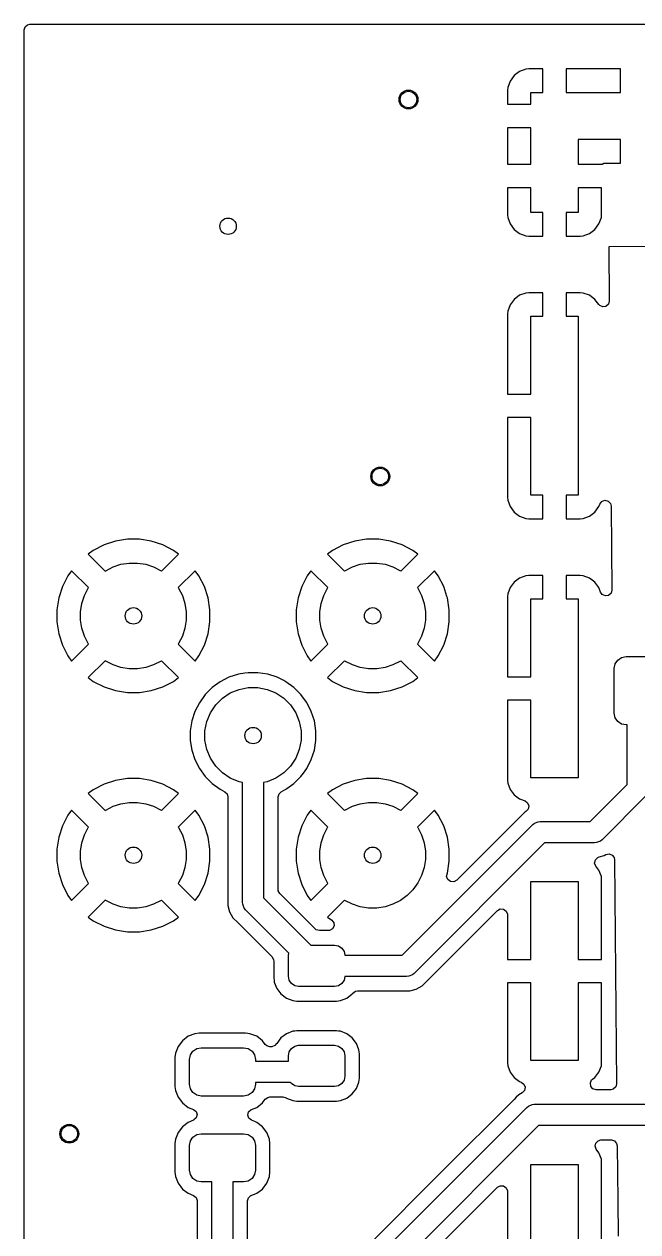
# Model space of a CAD drawing. Header units: inches. Extents: x 0.23 to 2.97, y 0.23 to 1.77.
# Drawn here: x 0.23 to 0.743, y 0.76 to 1.769 of the extents above; entities that cross this region are included whole.
import ezdxf

# ---------------------------------------------------------------- set-up
doc = ezdxf.new("R2010")
doc.units = ezdxf.units.IN
doc.header["$MEASUREMENT"] = 0
doc.layers.add('BLACK', color=250, linetype='CONTINUOUS')

msp = doc.modelspace()

# ---------------------------------------------------------------- linework, layer by layer
at = {"layer": 'BLACK', "linetype": 'CONTINUOUS'}
for p, q in [((0.2295, 1.764), (0.2303, 1.7666)), ((0.2303, 1.7666), (0.2324, 1.7684)), ((0.2324, 1.7684), (0.2344, 1.7689)), ((0.2344, 1.7689), (0.7164, 1.7689)), ((0.7164, 1.7689), (2.9656, 1.7689)), ((0.2295, 1.7137), (0.2295, 1.764)), ((0.6391, 1.7259), (0.6357, 1.7213)), ((0.6436, 1.7293), (0.6391, 1.7259)), ((0.6391, 1.7259), (0.6391, 1.7259)), ((0.6489, 1.7312), (0.6436, 1.7293)), ((0.6436, 1.7293), (0.6436, 1.7293)), ((0.6513, 1.7315), (0.6489, 1.7312)), ((0.6489, 1.7312), (0.6489, 1.7312)), ((0.663, 1.7315), (0.6513, 1.7315)), ((0.663, 1.7118), (0.663, 1.7315)), ((0.6827, 1.7315), (0.6827, 1.7118)), ((0.7168, 1.7315), (0.6827, 1.7315)), ((0.728, 1.7315), (0.7168, 1.7315)), ((0.728, 1.7118), (0.728, 1.7315)), ((0.6337, 1.716), (0.6335, 1.7137)), ((0.6357, 1.7213), (0.6337, 1.716)), ((0.6337, 1.716), (0.6337, 1.716)), ((0.6357, 1.7213), (0.6357, 1.7213)), ((0.2295, 1.6518), (0.2295, 1.7137)), ((0.6335, 1.7137), (0.6335, 1.702)), ((0.6531, 1.702), (0.6531, 1.7118)), ((0.6531, 1.7118), (0.663, 1.7118)), ((0.6827, 1.7118), (0.6925, 1.7118)), ((0.6925, 1.7118), (0.728, 1.7118)), ((0.6335, 1.702), (0.6531, 1.702)), ((0.6531, 1.6823), (0.6335, 1.6823)), ((0.6335, 1.6823), (0.6335, 1.6518)), ((0.6531, 1.6724), (0.6531, 1.6823)), ((0.6531, 1.6518), (0.6531, 1.6724)), ((0.728, 1.6724), (0.6925, 1.6724)), ((0.6925, 1.6724), (0.6925, 1.6518)), ((0.728, 1.6528), (0.728, 1.6724)), ((0.2295, 1.6095), (0.2295, 1.6518)), ((0.6335, 1.6518), (0.6531, 1.6518)), ((0.6925, 1.6518), (0.7126, 1.6518)), ((0.7126, 1.6518), (0.7142, 1.6526)), ((0.7142, 1.6526), (0.7152, 1.6528)), ((0.7152, 1.6528), (0.7175, 1.6528)), ((0.7175, 1.6528), (0.728, 1.6528)), ((0.6531, 1.6321), (0.6335, 1.6321)), ((0.6335, 1.6321), (0.6335, 1.6095)), ((0.6531, 1.6114), (0.6531, 1.6321)), ((0.7122, 1.6321), (0.6925, 1.6321)), ((0.6925, 1.6321), (0.6925, 1.6114)), ((0.7122, 1.6095), (0.7122, 1.6321)), ((0.2295, 1.5267), (0.2295, 1.6095)), ((0.6335, 1.6095), (0.6337, 1.6072)), ((0.6337, 1.6072), (0.6337, 1.6072)), ((0.6337, 1.6072), (0.6357, 1.6019)), ((0.663, 1.6114), (0.6531, 1.6114)), ((0.663, 1.5917), (0.663, 1.6114)), ((0.6925, 1.6114), (0.6827, 1.6114)), ((0.6827, 1.6114), (0.6827, 1.5917)), ((0.71, 1.6019), (0.712, 1.6072)), ((0.712, 1.6072), (0.7122, 1.6095)), ((0.712, 1.6072), (0.712, 1.6072)), ((0.7122, 1.6095), (0.7122, 1.6095)), ((0.6357, 1.6019), (0.6357, 1.6019)), ((0.6357, 1.6019), (0.6391, 1.5974)), ((0.6391, 1.5974), (0.6391, 1.5974)), ((0.6391, 1.5974), (0.6436, 1.594)), ((0.7021, 1.594), (0.7066, 1.5974)), ((0.7066, 1.5974), (0.71, 1.6019)), ((0.7066, 1.5974), (0.7066, 1.5974)), ((0.71, 1.6019), (0.71, 1.6019)), ((0.6436, 1.594), (0.6436, 1.594)), ((0.6436, 1.594), (0.6489, 1.592)), ((0.6489, 1.592), (0.6489, 1.592)), ((0.6489, 1.592), (0.6513, 1.5917)), ((0.6513, 1.5917), (0.6513, 1.5917)), ((0.6513, 1.5917), (0.663, 1.5917)), ((0.6827, 1.5917), (0.6944, 1.5917)), ((0.6944, 1.5917), (0.6967, 1.592)), ((0.6944, 1.5917), (0.6944, 1.5917)), ((0.6967, 1.592), (0.7021, 1.594)), ((0.6967, 1.592), (0.6967, 1.592)), ((0.7021, 1.594), (0.7021, 1.594)), ((1.3264, 1.5858), (0.7182, 1.5829)), ((0.7182, 1.5829), (0.7186, 1.5375)), ((0.6489, 1.5442), (0.6436, 1.5423)), ((0.6513, 1.5445), (0.6489, 1.5442)), ((0.6489, 1.5442), (0.6489, 1.5442)), ((0.663, 1.5445), (0.6513, 1.5445)), ((0.663, 1.5248), (0.663, 1.5445)), ((0.6944, 1.5445), (0.6827, 1.5445)), ((0.6827, 1.5445), (0.6827, 1.5248)), ((0.6967, 1.5442), (0.6944, 1.5445)), ((0.7021, 1.5423), (0.6967, 1.5442)), ((0.6967, 1.5442), (0.6967, 1.5442)), ((0.6357, 1.5343), (0.6337, 1.529)), ((0.6391, 1.5389), (0.6357, 1.5343)), ((0.6357, 1.5343), (0.6357, 1.5343)), ((0.6436, 1.5423), (0.6391, 1.5389)), ((0.6391, 1.5389), (0.6391, 1.5389)), ((0.6436, 1.5423), (0.6436, 1.5423)), ((0.7066, 1.5389), (0.7021, 1.5423)), ((0.7021, 1.5423), (0.7021, 1.5423)), ((0.7098, 1.5345), (0.7066, 1.5389)), ((0.7106, 1.5337), (0.7098, 1.5345)), ((0.7179, 1.5349), (0.7158, 1.533)), ((0.7186, 1.5375), (0.7179, 1.5349)), ((0.2295, 1.3733), (0.2295, 1.5267)), ((0.6337, 1.529), (0.6335, 1.5267)), ((0.6335, 1.5267), (0.6335, 1.4598)), ((0.6337, 1.529), (0.6337, 1.529)), ((0.6531, 1.4598), (0.6531, 1.5248)), ((0.6531, 1.5248), (0.663, 1.5248)), ((0.6827, 1.5248), (0.6925, 1.5248)), ((0.6925, 1.5248), (0.6925, 1.3752)), ((0.7131, 1.5326), (0.7106, 1.5337)), ((0.7158, 1.533), (0.7131, 1.5326)), ((0.6335, 1.4598), (0.6531, 1.4598)), ((0.6531, 1.4402), (0.6335, 1.4402)), ((0.6335, 1.4402), (0.6335, 1.3733)), ((0.6531, 1.3752), (0.6531, 1.4402)), ((0.2295, 1.2794), (0.2295, 1.3733)), ((0.6335, 1.3733), (0.6337, 1.371)), ((0.663, 1.3752), (0.6531, 1.3752)), ((0.663, 1.3555), (0.663, 1.3752)), ((0.6925, 1.3752), (0.6827, 1.3752)), ((0.6827, 1.3752), (0.6827, 1.3555)), ((0.6337, 1.371), (0.6337, 1.371)), ((0.6337, 1.371), (0.6357, 1.3657)), ((0.6357, 1.3657), (0.6357, 1.3657)), ((0.6357, 1.3657), (0.6391, 1.3611)), ((0.7066, 1.3611), (0.71, 1.3657)), ((0.71, 1.3657), (0.7108, 1.3678)), ((0.71, 1.3657), (0.71, 1.3657)), ((0.7108, 1.3678), (0.7124, 1.37)), ((0.7124, 1.37), (0.715, 1.371)), ((0.715, 1.371), (0.7177, 1.3704)), ((0.7177, 1.3704), (0.7196, 1.3684)), ((0.7196, 1.3684), (0.7202, 1.3661)), ((0.7202, 1.3661), (0.7209, 1.2959)), ((0.6391, 1.3611), (0.6391, 1.3611)), ((0.6391, 1.3611), (0.6436, 1.3577)), ((0.6436, 1.3577), (0.6436, 1.3577)), ((0.6436, 1.3577), (0.6489, 1.3558)), ((0.6489, 1.3558), (0.6489, 1.3558)), ((0.6489, 1.3558), (0.6513, 1.3555)), ((0.6513, 1.3555), (0.6513, 1.3555)), ((0.6513, 1.3555), (0.663, 1.3555)), ((0.6827, 1.3555), (0.6944, 1.3555)), ((0.6944, 1.3555), (0.6967, 1.3558)), ((0.6944, 1.3555), (0.6944, 1.3555)), ((0.6967, 1.3558), (0.7021, 1.3577)), ((0.6967, 1.3558), (0.6967, 1.3558)), ((0.7021, 1.3577), (0.7066, 1.3611)), ((0.7021, 1.3577), (0.7021, 1.3577)), ((0.7066, 1.3611), (0.7066, 1.3611)), ((0.2963, 1.3337), (0.2873, 1.3291)), ((0.3059, 1.3368), (0.2963, 1.3337)), ((0.2963, 1.3337), (0.2963, 1.3337)), ((0.3158, 1.3384), (0.3059, 1.3368)), ((0.3259, 1.3384), (0.3158, 1.3384)), ((0.3358, 1.3368), (0.3259, 1.3384)), ((0.3454, 1.3337), (0.3358, 1.3368)), ((0.3544, 1.3291), (0.3454, 1.3337)), ((0.3454, 1.3337), (0.3454, 1.3337)), ((0.4963, 1.3337), (0.4873, 1.3291)), ((0.5059, 1.3368), (0.4963, 1.3337)), ((0.4963, 1.3337), (0.4963, 1.3337)), ((0.5158, 1.3384), (0.5059, 1.3368)), ((0.5259, 1.3384), (0.5158, 1.3384)), ((0.5358, 1.3368), (0.5259, 1.3384)), ((0.5454, 1.3337), (0.5358, 1.3368)), ((0.5544, 1.3291), (0.5454, 1.3337)), ((0.5454, 1.3337), (0.5454, 1.3337)), ((0.2873, 1.3291), (0.2831, 1.3261)), ((0.2831, 1.3261), (0.2831, 1.3261)), ((0.2831, 1.3261), (0.2973, 1.3119)), ((0.3444, 1.3119), (0.3586, 1.3261)), ((0.3586, 1.3261), (0.3544, 1.3291)), ((0.4873, 1.3291), (0.4831, 1.3261)), ((0.4831, 1.3261), (0.4831, 1.3261)), ((0.4831, 1.3261), (0.4973, 1.3119)), ((0.5444, 1.3119), (0.5586, 1.3261)), ((0.5586, 1.3261), (0.5544, 1.3291)), ((0.2692, 1.3121), (0.2661, 1.3079)), ((0.2834, 1.298), (0.2692, 1.3121)), ((0.2692, 1.3121), (0.2692, 1.3121)), ((0.2973, 1.3119), (0.2977, 1.3122)), ((0.2977, 1.3122), (0.3039, 1.3153)), ((0.3039, 1.3153), (0.3105, 1.3175)), ((0.3105, 1.3175), (0.3174, 1.3186)), ((0.3174, 1.3186), (0.3243, 1.3186)), ((0.3243, 1.3186), (0.3312, 1.3175)), ((0.3312, 1.3175), (0.3378, 1.3153)), ((0.3378, 1.3153), (0.344, 1.3122)), ((0.344, 1.3122), (0.3444, 1.3119)), ((0.3725, 1.3121), (0.3583, 1.298)), ((0.3756, 1.3079), (0.3725, 1.3121)), ((0.3725, 1.3121), (0.3725, 1.3121)), ((0.4692, 1.3121), (0.4661, 1.3079)), ((0.4834, 1.298), (0.4692, 1.3121)), ((0.4692, 1.3121), (0.4692, 1.3121)), ((0.4973, 1.3119), (0.4977, 1.3122)), ((0.4977, 1.3122), (0.5039, 1.3153)), ((0.5039, 1.3153), (0.5105, 1.3175)), ((0.5105, 1.3175), (0.5174, 1.3186)), ((0.5174, 1.3186), (0.5243, 1.3186)), ((0.5243, 1.3186), (0.5312, 1.3175)), ((0.5312, 1.3175), (0.5378, 1.3153)), ((0.5378, 1.3153), (0.544, 1.3122)), ((0.544, 1.3122), (0.5444, 1.3119)), ((0.5725, 1.3121), (0.5583, 1.298)), ((0.5756, 1.3079), (0.5725, 1.3121)), ((0.5725, 1.3121), (0.5725, 1.3121)), ((0.2661, 1.3079), (0.2616, 1.299)), ((0.3802, 1.299), (0.3756, 1.3079)), ((0.4661, 1.3079), (0.4616, 1.299)), ((0.5802, 1.299), (0.5756, 1.3079)), ((0.6391, 1.3026), (0.6357, 1.2981)), ((0.6436, 1.306), (0.6391, 1.3026)), ((0.6391, 1.3026), (0.6391, 1.3026)), ((0.6489, 1.308), (0.6436, 1.306)), ((0.6436, 1.306), (0.6436, 1.306)), ((0.6513, 1.3083), (0.6489, 1.308)), ((0.6489, 1.308), (0.6489, 1.308)), ((0.663, 1.3083), (0.6513, 1.3083)), ((0.663, 1.2886), (0.663, 1.3083)), ((0.6944, 1.3083), (0.6827, 1.3083)), ((0.6827, 1.3083), (0.6827, 1.2886)), ((0.6967, 1.308), (0.6944, 1.3083)), ((0.7021, 1.306), (0.6967, 1.308)), ((0.6967, 1.308), (0.6967, 1.308)), ((0.7066, 1.3026), (0.7021, 1.306)), ((0.7021, 1.306), (0.7021, 1.306)), ((0.71, 1.2981), (0.7066, 1.3026)), ((0.7066, 1.3026), (0.7066, 1.3026)), ((0.2616, 1.299), (0.2585, 1.2894)), ((0.2616, 1.299), (0.2616, 1.299)), ((0.2799, 1.2914), (0.2831, 1.2976)), ((0.2831, 1.2976), (0.2834, 1.298)), ((0.3583, 1.298), (0.3586, 1.2976)), ((0.3586, 1.2976), (0.3618, 1.2914)), ((0.3833, 1.2894), (0.3802, 1.299)), ((0.3802, 1.299), (0.3802, 1.299)), ((0.4616, 1.299), (0.4585, 1.2894)), ((0.4616, 1.299), (0.4616, 1.299)), ((0.4799, 1.2914), (0.4831, 1.2976)), ((0.4831, 1.2976), (0.4834, 1.298)), ((0.5583, 1.298), (0.5586, 1.2976)), ((0.5586, 1.2976), (0.5618, 1.2914)), ((0.5829, 1.2905), (0.5802, 1.299)), ((0.5802, 1.299), (0.5802, 1.299)), ((0.6337, 1.2928), (0.6335, 1.2905)), ((0.6357, 1.2981), (0.6337, 1.2928)), ((0.6337, 1.2928), (0.6337, 1.2928)), ((0.6357, 1.2981), (0.6357, 1.2981)), ((0.7114, 1.2942), (0.71, 1.2981)), ((0.71, 1.2981), (0.71, 1.2981)), ((0.7128, 1.2922), (0.7114, 1.2942)), ((0.7154, 1.2911), (0.7128, 1.2922)), ((0.7201, 1.2933), (0.7181, 1.2915)), ((0.7209, 1.2959), (0.7201, 1.2933)), ((0.2585, 1.2894), (0.2569, 1.2794)), ((0.2767, 1.2779), (0.2778, 1.2847)), ((0.2778, 1.2847), (0.2799, 1.2914)), ((0.3618, 1.2914), (0.3639, 1.2847)), ((0.3639, 1.2847), (0.365, 1.2779)), ((0.3848, 1.2794), (0.3833, 1.2894)), ((0.4585, 1.2894), (0.4569, 1.2794)), ((0.4767, 1.2779), (0.4778, 1.2847)), ((0.4778, 1.2847), (0.4799, 1.2914)), ((0.5618, 1.2914), (0.5639, 1.2847)), ((0.5639, 1.2847), (0.565, 1.2779)), ((0.5833, 1.2894), (0.5829, 1.2905)), ((0.5848, 1.2794), (0.5833, 1.2894)), ((0.6335, 1.2905), (0.6335, 1.2236)), ((0.6531, 1.2236), (0.6531, 1.2886)), ((0.6531, 1.2886), (0.663, 1.2886)), ((0.6827, 1.2886), (0.6925, 1.2886)), ((0.6925, 1.2886), (0.6925, 1.139)), ((0.7181, 1.2915), (0.7154, 1.2911)), ((0.2295, 1.0794), (0.2295, 1.2794)), ((0.2569, 1.2794), (0.2569, 1.2694)), ((0.2767, 1.2709), (0.2767, 1.2779)), ((0.365, 1.2779), (0.365, 1.2709)), ((0.3848, 1.2694), (0.3848, 1.2794)), ((0.4569, 1.2794), (0.4569, 1.2694)), ((0.4767, 1.2709), (0.4767, 1.2779)), ((0.565, 1.2779), (0.565, 1.2709)), ((0.5848, 1.2694), (0.5848, 1.2794)), ((0.2569, 1.2694), (0.2585, 1.2594)), ((0.2778, 1.2641), (0.2767, 1.2709)), ((0.2799, 1.2575), (0.2778, 1.2641)), ((0.3639, 1.2641), (0.3618, 1.2575)), ((0.365, 1.2709), (0.3639, 1.2641)), ((0.3833, 1.2594), (0.3848, 1.2694)), ((0.4569, 1.2694), (0.4585, 1.2594)), ((0.4778, 1.2641), (0.4767, 1.2709)), ((0.4799, 1.2575), (0.4778, 1.2641)), ((0.5639, 1.2641), (0.5618, 1.2575)), ((0.565, 1.2709), (0.5639, 1.2641)), ((0.5833, 1.2594), (0.5848, 1.2694)), ((0.2585, 1.2594), (0.2616, 1.2499)), ((0.2831, 1.2513), (0.2799, 1.2575)), ((0.3618, 1.2575), (0.3586, 1.2513)), ((0.3802, 1.2499), (0.3833, 1.2594)), ((0.4585, 1.2594), (0.4616, 1.2499)), ((0.4831, 1.2513), (0.4799, 1.2575)), ((0.5618, 1.2575), (0.5586, 1.2513)), ((0.5802, 1.2499), (0.5833, 1.2594)), ((0.2616, 1.2499), (0.2616, 1.2499)), ((0.2616, 1.2499), (0.2661, 1.2409)), ((0.2692, 1.2367), (0.2834, 1.2509)), ((0.2834, 1.2509), (0.2831, 1.2513)), ((0.3586, 1.2513), (0.3583, 1.2509)), ((0.3583, 1.2509), (0.3725, 1.2367)), ((0.3756, 1.2409), (0.3802, 1.2499)), ((0.3802, 1.2499), (0.3802, 1.2499)), ((0.4616, 1.2499), (0.4616, 1.2499)), ((0.4616, 1.2499), (0.4661, 1.2409)), ((0.4692, 1.2367), (0.4834, 1.2509)), ((0.4834, 1.2509), (0.4831, 1.2513)), ((0.5586, 1.2513), (0.5583, 1.2509)), ((0.5583, 1.2509), (0.5725, 1.2367)), ((0.5756, 1.2409), (0.5802, 1.2499)), ((0.5802, 1.2499), (0.5802, 1.2499)), ((0.2661, 1.2409), (0.2692, 1.2367)), ((0.2692, 1.2367), (0.2692, 1.2367)), ((0.2973, 1.2369), (0.2831, 1.2228)), ((0.2977, 1.2366), (0.2973, 1.2369)), ((0.3039, 1.2335), (0.2977, 1.2366)), ((0.3105, 1.2313), (0.3039, 1.2335)), ((0.3174, 1.2303), (0.3105, 1.2313)), ((0.3312, 1.2313), (0.3243, 1.2303)), ((0.3378, 1.2335), (0.3312, 1.2313)), ((0.344, 1.2366), (0.3378, 1.2335)), ((0.3444, 1.2369), (0.344, 1.2366)), ((0.3586, 1.2228), (0.3444, 1.2369)), ((0.3725, 1.2367), (0.3756, 1.2409)), ((0.3725, 1.2367), (0.3725, 1.2367)), ((0.4661, 1.2409), (0.4692, 1.2367)), ((0.4692, 1.2367), (0.4692, 1.2367)), ((0.4973, 1.2369), (0.4831, 1.2228)), ((0.4977, 1.2366), (0.4973, 1.2369)), ((0.5039, 1.2335), (0.4977, 1.2366)), ((0.5105, 1.2313), (0.5039, 1.2335)), ((0.5174, 1.2303), (0.5105, 1.2313)), ((0.5312, 1.2313), (0.5243, 1.2303)), ((0.5378, 1.2335), (0.5312, 1.2313)), ((0.544, 1.2366), (0.5378, 1.2335)), ((0.5444, 1.2369), (0.544, 1.2366)), ((0.5586, 1.2228), (0.5444, 1.2369)), ((0.5725, 1.2367), (0.5756, 1.2409)), ((0.5725, 1.2367), (0.5725, 1.2367)), ((0.7228, 1.2305), (0.7236, 1.2343)), ((0.7236, 1.2343), (0.7257, 1.2375)), ((0.7257, 1.2375), (0.7289, 1.2396)), ((0.7289, 1.2396), (0.7327, 1.2404)), ((0.7327, 1.2404), (0.7524, 1.2404)), ((0.2831, 1.2228), (0.2873, 1.2197)), ((0.3243, 1.2303), (0.3174, 1.2303)), ((0.3544, 1.2197), (0.3586, 1.2228)), ((0.3586, 1.2228), (0.3586, 1.2228)), ((0.4007, 1.2231), (0.3933, 1.2193)), ((0.4086, 1.2256), (0.4007, 1.2231)), ((0.4007, 1.2231), (0.4007, 1.2231)), ((0.414, 1.2265), (0.4086, 1.2256)), ((0.4167, 1.2269), (0.414, 1.2265)), ((0.425, 1.2269), (0.4167, 1.2269)), ((0.4291, 1.2263), (0.425, 1.2269)), ((0.4332, 1.2256), (0.4291, 1.2263)), ((0.441, 1.2231), (0.4332, 1.2256)), ((0.4465, 1.2203), (0.441, 1.2231)), ((0.441, 1.2231), (0.441, 1.2231)), ((0.4831, 1.2228), (0.4873, 1.2197)), ((0.5243, 1.2303), (0.5174, 1.2303)), ((0.5544, 1.2197), (0.5586, 1.2228)), ((0.5586, 1.2228), (0.5586, 1.2228)), ((0.6335, 1.2236), (0.6531, 1.2236)), ((0.7228, 1.1931), (0.7228, 1.2305)), ((0.2873, 1.2197), (0.2963, 1.2151)), ((0.2963, 1.2151), (0.2963, 1.2151)), ((0.2963, 1.2151), (0.3059, 1.212)), ((0.3059, 1.212), (0.3158, 1.2104)), ((0.3259, 1.2104), (0.3358, 1.212)), ((0.3358, 1.212), (0.3454, 1.2151)), ((0.3454, 1.2151), (0.3544, 1.2197)), ((0.3454, 1.2151), (0.3454, 1.2151)), ((0.3867, 1.2145), (0.3808, 1.2086)), ((0.3933, 1.2193), (0.3867, 1.2145)), ((0.4018, 1.21), (0.4092, 1.213)), ((0.4092, 1.213), (0.4169, 1.2146)), ((0.4169, 1.2146), (0.4248, 1.2146)), ((0.4248, 1.2146), (0.4326, 1.213)), ((0.4326, 1.213), (0.4399, 1.21)), ((0.4484, 1.2193), (0.4465, 1.2203)), ((0.4551, 1.2145), (0.4484, 1.2193)), ((0.4484, 1.2193), (0.4484, 1.2193)), ((0.4484, 1.2193), (0.4484, 1.2193)), ((0.4609, 1.2086), (0.4551, 1.2145)), ((0.4873, 1.2197), (0.4963, 1.2151)), ((0.4963, 1.2151), (0.4963, 1.2151)), ((0.4963, 1.2151), (0.5059, 1.212)), ((0.5059, 1.212), (0.5158, 1.2104)), ((0.5259, 1.2104), (0.5358, 1.212)), ((0.5358, 1.212), (0.5454, 1.2151)), ((0.5454, 1.2151), (0.5544, 1.2197)), ((0.5454, 1.2151), (0.5454, 1.2151)), ((0.3158, 1.2104), (0.3259, 1.2104)), ((0.376, 1.2019), (0.3722, 1.1946)), ((0.3808, 1.2086), (0.376, 1.2019)), ((0.3897, 1.2), (0.3953, 1.2056)), ((0.3953, 1.2056), (0.4018, 1.21)), ((0.4399, 1.21), (0.4465, 1.2056)), ((0.4465, 1.2056), (0.4521, 1.2)), ((0.4655, 1.2024), (0.4609, 1.2086)), ((0.4658, 1.2019), (0.4655, 1.2024)), ((0.4682, 1.1971), (0.4658, 1.2019)), ((0.5158, 1.2104), (0.5259, 1.2104)), ((0.6531, 1.2039), (0.6335, 1.2039)), ((0.6335, 1.2039), (0.6335, 1.1371)), ((0.6531, 1.139), (0.6531, 1.2039)), ((0.3722, 1.1946), (0.3697, 1.1867)), ((0.3722, 1.1946), (0.3722, 1.1946)), ((0.3822, 1.1861), (0.3853, 1.1934)), ((0.3853, 1.1934), (0.3897, 1.2)), ((0.4521, 1.2), (0.4565, 1.1934)), ((0.4565, 1.1934), (0.4595, 1.1861)), ((0.4695, 1.1946), (0.4682, 1.1971)), ((0.4721, 1.1867), (0.4695, 1.1946)), ((0.4695, 1.1946), (0.4695, 1.1946)), ((0.7236, 1.1893), (0.7228, 1.1931)), ((0.3697, 1.1867), (0.3684, 1.1785)), ((0.3807, 1.1784), (0.3822, 1.1861)), ((0.4595, 1.1861), (0.461, 1.1784)), ((0.4734, 1.1785), (0.4721, 1.1867)), ((0.7257, 1.1862), (0.7236, 1.1893)), ((0.7289, 1.184), (0.7257, 1.1862)), ((0.7327, 1.1833), (0.7289, 1.184)), ((0.7337, 1.1833), (0.7327, 1.1833)), ((0.7337, 1.1336), (0.7337, 1.1833)), ((0.3684, 1.1785), (0.3684, 1.1703)), ((0.3807, 1.1705), (0.3807, 1.1784)), ((0.461, 1.1784), (0.461, 1.1705)), ((0.4734, 1.1703), (0.4734, 1.1785)), ((0.3684, 1.1703), (0.3697, 1.1621)), ((0.3697, 1.1621), (0.3722, 1.1543)), ((0.3822, 1.1627), (0.3807, 1.1705)), ((0.3853, 1.1554), (0.3822, 1.1627)), ((0.4595, 1.1627), (0.4565, 1.1554)), ((0.461, 1.1705), (0.4595, 1.1627)), ((0.4695, 1.1543), (0.4721, 1.1621)), ((0.4721, 1.1621), (0.4734, 1.1703)), ((0.3722, 1.1543), (0.3722, 1.1543)), ((0.3722, 1.1543), (0.376, 1.1469)), ((0.3897, 1.1488), (0.3853, 1.1554)), ((0.4565, 1.1554), (0.4521, 1.1488)), ((0.4658, 1.1469), (0.4695, 1.1543)), ((0.376, 1.1469), (0.3808, 1.1402)), ((0.3953, 1.1432), (0.3897, 1.1488)), ((0.4018, 1.1388), (0.3953, 1.1432)), ((0.4465, 1.1432), (0.4399, 1.1388)), ((0.4521, 1.1488), (0.4465, 1.1432)), ((0.4609, 1.1402), (0.463, 1.1431)), ((0.463, 1.1431), (0.4658, 1.1469)), ((0.2963, 1.1337), (0.2873, 1.1291)), ((0.3059, 1.1368), (0.2963, 1.1337)), ((0.2963, 1.1337), (0.2963, 1.1337)), ((0.3158, 1.1384), (0.3059, 1.1368)), ((0.3259, 1.1384), (0.3158, 1.1384)), ((0.3358, 1.1368), (0.3259, 1.1384)), ((0.3454, 1.1337), (0.3358, 1.1368)), ((0.3544, 1.1291), (0.3454, 1.1337)), ((0.3454, 1.1337), (0.3454, 1.1337)), ((0.3808, 1.1402), (0.3867, 1.1344)), ((0.3867, 1.1344), (0.3933, 1.1295)), ((0.4092, 1.1358), (0.4018, 1.1388)), ((0.412, 1.1352), (0.4092, 1.1358)), ((0.412, 1.0351), (0.412, 1.1352)), ((0.4326, 1.1358), (0.4297, 1.1352)), ((0.4297, 1.1352), (0.4297, 1.0388)), ((0.4399, 1.1388), (0.4326, 1.1358)), ((0.4492, 1.1301), (0.4551, 1.1344)), ((0.4551, 1.1344), (0.4609, 1.1402)), ((0.4551, 1.1344), (0.4551, 1.1344)), ((0.4551, 1.1344), (0.4551, 1.1344)), ((0.4609, 1.1402), (0.4609, 1.1402)), ((0.4609, 1.1402), (0.4609, 1.1402)), ((0.4963, 1.1337), (0.4873, 1.1291)), ((0.5059, 1.1368), (0.4963, 1.1337)), ((0.4963, 1.1337), (0.4963, 1.1337)), ((0.5158, 1.1384), (0.5059, 1.1368)), ((0.5259, 1.1384), (0.5158, 1.1384)), ((0.5358, 1.1368), (0.5259, 1.1384)), ((0.5454, 1.1337), (0.5358, 1.1368)), ((0.5544, 1.1291), (0.5454, 1.1337)), ((0.5454, 1.1337), (0.5454, 1.1337)), ((0.6335, 1.1371), (0.6337, 1.1347)), ((0.6337, 1.1347), (0.6337, 1.1347)), ((0.6337, 1.1347), (0.6357, 1.1294)), ((0.6925, 1.139), (0.6531, 1.139)), ((0.7026, 1.1026), (0.7337, 1.1336)), ((0.2873, 1.1291), (0.2831, 1.1261)), ((0.2831, 1.1261), (0.2831, 1.1261)), ((0.2831, 1.1261), (0.2973, 1.1119)), ((0.3444, 1.1119), (0.3586, 1.1261)), ((0.3586, 1.1261), (0.3544, 1.1291)), ((0.3933, 1.1295), (0.3933, 1.1295)), ((0.3933, 1.1295), (0.3933, 1.1295)), ((0.3933, 1.1295), (0.3972, 1.1275)), ((0.3972, 1.1275), (0.3992, 1.1257)), ((0.3992, 1.1257), (0.3999, 1.1232)), ((0.3999, 1.1232), (0.3999, 1.0382)), ((0.4419, 1.1232), (0.4426, 1.1258)), ((0.4419, 1.0459), (0.4419, 1.1232)), ((0.4426, 1.1258), (0.4445, 1.1275)), ((0.4445, 1.1275), (0.4484, 1.1295)), ((0.4484, 1.1295), (0.4492, 1.1301)), ((0.4873, 1.1291), (0.4831, 1.1261)), ((0.4831, 1.1261), (0.4831, 1.1261)), ((0.4831, 1.1261), (0.4973, 1.1119)), ((0.5444, 1.1119), (0.5586, 1.1261)), ((0.5586, 1.1261), (0.5544, 1.1291)), ((0.6357, 1.1294), (0.6357, 1.1294)), ((0.6357, 1.1294), (0.6391, 1.1249)), ((0.6391, 1.1249), (0.6391, 1.1249)), ((0.6391, 1.1249), (0.6436, 1.1215)), ((0.6436, 1.1215), (0.6436, 1.1215)), ((0.6436, 1.1215), (0.6482, 1.1198)), ((0.7488, 1.1237), (0.7126, 1.0874)), ((0.2692, 1.1121), (0.2661, 1.1079)), ((0.2834, 1.098), (0.2692, 1.1121)), ((0.2692, 1.1121), (0.2692, 1.1121)), ((0.2973, 1.1119), (0.2977, 1.1122)), ((0.2977, 1.1122), (0.3039, 1.1153)), ((0.3039, 1.1153), (0.3105, 1.1175)), ((0.3105, 1.1175), (0.3174, 1.1186)), ((0.3174, 1.1186), (0.3243, 1.1186)), ((0.3243, 1.1186), (0.3312, 1.1175)), ((0.3312, 1.1175), (0.3378, 1.1153)), ((0.3378, 1.1153), (0.344, 1.1122)), ((0.344, 1.1122), (0.3444, 1.1119)), ((0.3725, 1.1121), (0.3583, 1.098)), ((0.3756, 1.1079), (0.3725, 1.1121)), ((0.3725, 1.1121), (0.3725, 1.1121)), ((0.4692, 1.1121), (0.4661, 1.1079)), ((0.4834, 1.098), (0.4692, 1.1121)), ((0.4692, 1.1121), (0.4692, 1.1121)), ((0.4973, 1.1119), (0.4977, 1.1122)), ((0.4977, 1.1122), (0.5039, 1.1153)), ((0.5039, 1.1153), (0.5105, 1.1175)), ((0.5105, 1.1175), (0.5174, 1.1186)), ((0.5174, 1.1186), (0.5243, 1.1186)), ((0.5243, 1.1186), (0.5312, 1.1175)), ((0.5312, 1.1175), (0.5378, 1.1153)), ((0.5378, 1.1153), (0.544, 1.1122)), ((0.544, 1.1122), (0.5444, 1.1119)), ((0.5725, 1.1121), (0.5583, 1.098)), ((0.5756, 1.1079), (0.5725, 1.1121)), ((0.5725, 1.1121), (0.5725, 1.1121)), ((0.648, 1.1105), (0.6441, 1.1066)), ((0.6489, 1.111), (0.648, 1.1105)), ((0.648, 1.1105), (0.648, 1.1105)), ((0.6482, 1.1198), (0.6504, 1.1182)), ((0.6508, 1.1129), (0.6489, 1.111)), ((0.6504, 1.1182), (0.6514, 1.1156)), ((0.6514, 1.1156), (0.6508, 1.1129)), ((0.2661, 1.1079), (0.2616, 1.099)), ((0.3802, 1.099), (0.3756, 1.1079)), ((0.4661, 1.1079), (0.4616, 1.099)), ((0.5802, 1.099), (0.5756, 1.1079)), ((0.6441, 1.1066), (0.5911, 1.0535)), ((0.6547, 1.1), (0.656, 1.1011)), ((0.656, 1.1011), (0.6592, 1.1024)), ((0.6592, 1.1024), (0.6609, 1.1026)), ((0.6592, 1.1024), (0.6592, 1.1024)), ((0.6609, 1.1026), (0.7026, 1.1026)), ((0.2616, 1.099), (0.2585, 1.0894)), ((0.2616, 1.099), (0.2616, 1.099)), ((0.2778, 1.0847), (0.2799, 1.0914)), ((0.2799, 1.0914), (0.2831, 1.0976)), ((0.2831, 1.0976), (0.2834, 1.098)), ((0.3583, 1.098), (0.3586, 1.0976)), ((0.3586, 1.0976), (0.3618, 1.0914)), ((0.3618, 1.0914), (0.3639, 1.0847)), ((0.3833, 1.0894), (0.3802, 1.099)), ((0.3802, 1.099), (0.3802, 1.099)), ((0.4616, 1.099), (0.4585, 1.0894)), ((0.4616, 1.099), (0.4616, 1.099)), ((0.4778, 1.0847), (0.4799, 1.0914)), ((0.4799, 1.0914), (0.4831, 1.0976)), ((0.4831, 1.0976), (0.4834, 1.098)), ((0.5456, 0.9908), (0.6547, 1.1)), ((0.5583, 1.098), (0.5586, 1.0976)), ((0.5586, 1.0976), (0.5618, 1.0914)), ((0.5618, 1.0914), (0.5639, 1.0847)), ((0.5833, 1.0894), (0.5802, 1.099)), ((0.5802, 1.099), (0.5802, 1.099)), ((0.2585, 1.0894), (0.2569, 1.0794)), ((0.2767, 1.0779), (0.2778, 1.0847)), ((0.3639, 1.0847), (0.365, 1.0779)), ((0.3848, 1.0794), (0.3833, 1.0894)), ((0.4585, 1.0894), (0.4569, 1.0794)), ((0.4767, 1.0779), (0.4778, 1.0847)), ((0.6646, 1.0848), (0.5555, 0.9757)), ((0.5639, 1.0847), (0.565, 1.0779)), ((0.5848, 1.0794), (0.5833, 1.0894)), ((0.7063, 1.0848), (0.6646, 1.0848)), ((0.708, 1.085), (0.7063, 1.0848)), ((0.7112, 1.0863), (0.708, 1.085)), ((0.708, 1.085), (0.708, 1.085)), ((0.7126, 1.0874), (0.7112, 1.0863)), ((0.2295, 0.9055), (0.2295, 1.0794)), ((0.2569, 1.0794), (0.2569, 1.0694)), ((0.2767, 1.0709), (0.2767, 1.0779)), ((0.2778, 1.0641), (0.2767, 1.0709)), ((0.365, 1.0709), (0.3639, 1.0641)), ((0.365, 1.0779), (0.365, 1.0709)), ((0.3848, 1.0694), (0.3848, 1.0794)), ((0.4569, 1.0794), (0.4569, 1.0694)), ((0.4767, 1.0709), (0.4767, 1.0779)), ((0.4778, 1.0641), (0.4767, 1.0709)), ((0.565, 1.0709), (0.5639, 1.0641)), ((0.565, 1.0779), (0.565, 1.0709)), ((0.5848, 1.0694), (0.5848, 1.0794)), ((0.7064, 1.0679), (0.707, 1.0706)), ((0.707, 1.0706), (0.709, 1.0725)), ((0.709, 1.0725), (0.7101, 1.073)), ((0.7101, 1.073), (0.7144, 1.0741)), ((0.7144, 1.0741), (0.7157, 1.0749)), ((0.7157, 1.0749), (0.7184, 1.0755)), ((0.7184, 1.0755), (0.721, 1.0746)), ((0.721, 1.0746), (0.7227, 1.0725)), ((0.7227, 1.0725), (0.723, 1.0707)), ((0.723, 1.0707), (0.7248, 0.8834)), ((0.2569, 1.0694), (0.2585, 1.0594)), ((0.2799, 1.0575), (0.2778, 1.0641)), ((0.3639, 1.0641), (0.3618, 1.0575)), ((0.3833, 1.0594), (0.3848, 1.0694)), ((0.4569, 1.0694), (0.4585, 1.0594)), ((0.4799, 1.0575), (0.4778, 1.0641)), ((0.5639, 1.0641), (0.5618, 1.0575)), ((0.5833, 1.0594), (0.5848, 1.0694)), ((0.7074, 1.0653), (0.7064, 1.0679)), ((0.71, 1.0619), (0.7074, 1.0653)), ((0.712, 1.0566), (0.71, 1.0619)), ((0.71, 1.0619), (0.71, 1.0619)), ((0.2585, 1.0594), (0.2616, 1.0499)), ((0.2616, 1.0499), (0.2616, 1.0499)), ((0.2616, 1.0499), (0.2661, 1.0409)), ((0.2692, 1.0367), (0.2834, 1.0509)), ((0.2831, 1.0513), (0.2799, 1.0575)), ((0.2834, 1.0509), (0.2831, 1.0513)), ((0.3586, 1.0513), (0.3583, 1.0509)), ((0.3583, 1.0509), (0.3725, 1.0367)), ((0.3618, 1.0575), (0.3586, 1.0513)), ((0.3756, 1.0409), (0.3802, 1.0499)), ((0.3802, 1.0499), (0.3833, 1.0594)), ((0.3802, 1.0499), (0.3802, 1.0499)), ((0.4585, 1.0594), (0.4616, 1.0499)), ((0.4616, 1.0499), (0.4616, 1.0499)), ((0.4616, 1.0499), (0.4661, 1.0409)), ((0.4692, 1.0367), (0.4834, 1.0509)), ((0.4831, 1.0513), (0.4799, 1.0575)), ((0.4834, 1.0509), (0.4831, 1.0513)), ((0.5586, 1.0513), (0.5545, 1.0456)), ((0.5618, 1.0575), (0.5586, 1.0513)), ((0.5827, 1.0566), (0.583, 1.0585)), ((0.5837, 1.054), (0.5827, 1.0566)), ((0.583, 1.0585), (0.5833, 1.0594)), ((0.5859, 1.0524), (0.5837, 1.054)), ((0.5886, 1.0522), (0.5859, 1.0524)), ((0.5911, 1.0535), (0.5886, 1.0522)), ((0.6531, 0.9874), (0.6531, 1.0524)), ((0.6531, 1.0524), (0.6925, 1.0524)), ((0.6925, 1.0524), (0.6925, 0.9874)), ((0.7122, 1.0542), (0.712, 1.0566)), ((0.712, 1.0566), (0.712, 1.0566)), ((0.7122, 0.9874), (0.7122, 1.0542)), ((0.7122, 1.0542), (0.7122, 1.0542)), ((0.2661, 1.0409), (0.2692, 1.0367)), ((0.3725, 1.0367), (0.3756, 1.0409)), ((0.442, 1.0448), (0.4419, 1.0459)), ((0.4433, 1.0424), (0.442, 1.0448)), ((0.4729, 1.0128), (0.4433, 1.0424)), ((0.4661, 1.0409), (0.4692, 1.0367)), ((0.5496, 1.0407), (0.544, 1.0366)), ((0.5545, 1.0456), (0.5496, 1.0407)), ((0.2692, 1.0367), (0.2692, 1.0367)), ((0.2973, 1.0369), (0.2831, 1.0228)), ((0.2977, 1.0366), (0.2973, 1.0369)), ((0.3039, 1.0335), (0.2977, 1.0366)), ((0.3105, 1.0313), (0.3039, 1.0335)), ((0.3174, 1.0303), (0.3105, 1.0313)), ((0.3243, 1.0303), (0.3174, 1.0303)), ((0.3312, 1.0313), (0.3243, 1.0303)), ((0.3378, 1.0335), (0.3312, 1.0313)), ((0.344, 1.0366), (0.3378, 1.0335)), ((0.3444, 1.0369), (0.344, 1.0366)), ((0.3586, 1.0228), (0.3444, 1.0369)), ((0.3725, 1.0367), (0.3725, 1.0367)), ((0.3999, 1.0382), (0.3999, 1.0382)), ((0.3999, 1.0382), (0.3999, 1.0379)), ((0.3999, 1.0379), (0.3999, 1.0324)), ((0.3999, 1.0324), (0.4013, 1.027)), ((0.4122, 1.0334), (0.412, 1.0351)), ((0.4135, 1.0302), (0.4122, 1.0334)), ((0.4122, 1.0334), (0.4122, 1.0334)), ((0.4146, 1.0289), (0.4135, 1.0302)), ((0.4297, 1.0388), (0.4693, 0.9992)), ((0.4692, 1.0367), (0.4692, 1.0367)), ((0.4973, 1.0369), (0.4831, 1.0228)), ((0.4977, 1.0366), (0.4973, 1.0369)), ((0.5039, 1.0335), (0.4977, 1.0366)), ((0.5105, 1.0313), (0.5039, 1.0335)), ((0.5174, 1.0303), (0.5105, 1.0313)), ((0.5243, 1.0303), (0.5174, 1.0303)), ((0.5312, 1.0313), (0.5243, 1.0303)), ((0.5378, 1.0335), (0.5312, 1.0313)), ((0.544, 1.0366), (0.5378, 1.0335)), ((0.6251, 1.0282), (0.6275, 1.0295)), ((0.6275, 1.0295), (0.6303, 1.0293)), ((0.2831, 1.0228), (0.2873, 1.0197)), ((0.2873, 1.0197), (0.2963, 1.0151)), ((0.3454, 1.0151), (0.3544, 1.0197)), ((0.3544, 1.0197), (0.3586, 1.0228)), ((0.3586, 1.0228), (0.3586, 1.0228)), ((0.4013, 1.027), (0.4027, 1.0246)), ((0.4027, 1.0246), (0.4027, 1.0246)), ((0.4027, 1.0246), (0.4041, 1.0222)), ((0.4041, 1.0222), (0.4041, 1.0222)), ((0.4041, 1.0222), (0.4082, 1.0181)), ((0.4508, 0.9927), (0.4146, 1.0289)), ((0.4831, 1.0228), (0.4867, 1.0202)), ((0.4867, 1.0202), (0.4883, 1.018)), ((0.5664, 0.9695), (0.6251, 1.0282)), ((0.6303, 1.0293), (0.6325, 1.0277)), ((0.6325, 1.0277), (0.6335, 1.0251)), ((0.6335, 1.0251), (0.6335, 1.0247)), ((0.6335, 1.0247), (0.6335, 0.9874)), ((0.2963, 1.0151), (0.2963, 1.0151)), ((0.2963, 1.0151), (0.3059, 1.012)), ((0.3059, 1.012), (0.3158, 1.0104)), ((0.3158, 1.0104), (0.3259, 1.0104)), ((0.3259, 1.0104), (0.3358, 1.012)), ((0.3358, 1.012), (0.3454, 1.0151)), ((0.3454, 1.0151), (0.3454, 1.0151)), ((0.4082, 1.0181), (0.4082, 1.0181)), ((0.4082, 1.0181), (0.4368, 0.9895)), ((0.4737, 1.0121), (0.4729, 1.0128)), ((0.4764, 1.0114), (0.4737, 1.0121)), ((0.4838, 1.0114), (0.4764, 1.0114)), ((0.4849, 1.0115), (0.4838, 1.0114)), ((0.4873, 1.0128), (0.4849, 1.0115)), ((0.4886, 1.0153), (0.4873, 1.0128)), ((0.4883, 1.018), (0.4886, 1.0153)), ((0.4693, 0.9992), (0.489, 0.9992)), ((0.489, 0.9992), (0.4923, 0.9986)), ((0.4368, 0.9895), (0.4381, 0.9871)), ((0.4504, 0.9906), (0.4508, 0.9927)), ((0.4504, 0.9734), (0.4504, 0.9906)), ((0.4923, 0.9986), (0.4951, 0.9967)), ((0.4951, 0.9967), (0.497, 0.9939)), ((0.497, 0.9939), (0.4976, 0.9908)), ((0.4976, 0.9908), (0.5456, 0.9908)), ((0.4381, 0.9871), (0.4382, 0.986)), ((0.4382, 0.986), (0.4382, 0.9718)), ((0.6335, 0.9874), (0.6531, 0.9874)), ((0.6925, 0.9874), (0.7122, 0.9874)), ((0.4382, 0.9718), (0.4385, 0.97)), ((0.4385, 0.97), (0.4386, 0.9684)), ((0.451, 0.9701), (0.4504, 0.9734)), ((0.4529, 0.9673), (0.451, 0.9701)), ((0.497, 0.9701), (0.4951, 0.9673)), ((0.4976, 0.9731), (0.497, 0.9701)), ((0.5492, 0.9731), (0.4976, 0.9731)), ((0.551, 0.9733), (0.5492, 0.9731)), ((0.5542, 0.9746), (0.551, 0.9733)), ((0.551, 0.9733), (0.551, 0.9733)), ((0.5555, 0.9757), (0.5542, 0.9746)), ((0.5621, 0.9652), (0.566, 0.9691)), ((0.566, 0.9691), (0.5664, 0.9695)), ((0.566, 0.9691), (0.566, 0.9691)), ((0.5664, 0.9695), (0.5664, 0.9695)), ((0.4386, 0.9684), (0.4407, 0.9631)), ((0.4407, 0.9631), (0.4442, 0.9586)), ((0.4557, 0.9654), (0.4529, 0.9673)), ((0.459, 0.9648), (0.4557, 0.9654)), ((0.489, 0.9648), (0.459, 0.9648)), ((0.4923, 0.9654), (0.489, 0.9648)), ((0.4951, 0.9673), (0.4923, 0.9654)), ((0.5038, 0.9586), (0.5042, 0.9591)), ((0.5042, 0.9591), (0.5064, 0.9607)), ((0.5064, 0.9607), (0.5081, 0.961)), ((0.5081, 0.961), (0.5462, 0.961)), ((0.5462, 0.961), (0.5462, 0.961)), ((0.5462, 0.961), (0.5465, 0.961)), ((0.5465, 0.961), (0.552, 0.961)), ((0.552, 0.961), (0.5573, 0.9624)), ((0.552, 0.961), (0.552, 0.961)), ((0.5573, 0.9624), (0.5597, 0.9638)), ((0.5597, 0.9638), (0.5621, 0.9652)), ((0.6531, 0.9677), (0.6335, 0.9677)), ((0.6335, 0.9677), (0.6335, 0.9009)), ((0.6531, 0.9028), (0.6531, 0.9677)), ((0.7122, 0.9677), (0.6925, 0.9677)), ((0.6925, 0.9677), (0.6925, 0.9028)), ((0.7122, 0.9009), (0.7122, 0.9677)), ((0.4442, 0.9586), (0.4487, 0.9551)), ((0.4487, 0.9551), (0.4487, 0.9551)), ((0.4487, 0.9551), (0.4487, 0.9551)), ((0.4487, 0.9551), (0.454, 0.953)), ((0.454, 0.953), (0.4574, 0.9526)), ((0.4574, 0.9526), (0.4574, 0.9526)), ((0.4574, 0.9526), (0.4907, 0.9526)), ((0.4907, 0.9526), (0.494, 0.953)), ((0.4907, 0.9526), (0.4907, 0.9526)), ((0.494, 0.953), (0.4993, 0.9551)), ((0.4993, 0.9551), (0.5038, 0.9586)), ((0.3619, 0.9194), (0.3582, 0.9146)), ((0.3667, 0.9231), (0.3619, 0.9194)), ((0.3723, 0.9253), (0.3667, 0.9231)), ((0.3667, 0.9231), (0.3667, 0.9231)), ((0.3758, 0.9257), (0.3723, 0.9253)), ((0.3723, 0.9253), (0.3723, 0.9253)), ((0.4147, 0.9257), (0.3758, 0.9257)), ((0.3758, 0.9257), (0.3758, 0.9257)), ((0.4165, 0.9255), (0.4147, 0.9257)), ((0.4147, 0.9257), (0.4147, 0.9257)), ((0.4182, 0.9253), (0.4165, 0.9255)), ((0.4239, 0.9231), (0.4182, 0.9253)), ((0.4182, 0.9253), (0.4182, 0.9253)), ((0.4182, 0.9253), (0.4182, 0.9253)), ((0.4287, 0.9194), (0.4239, 0.9231)), ((0.4239, 0.9231), (0.4239, 0.9231)), ((0.431, 0.9163), (0.4287, 0.9194)), ((0.4442, 0.9218), (0.4407, 0.9172)), ((0.4487, 0.9252), (0.4442, 0.9218)), ((0.454, 0.9273), (0.4487, 0.9252)), ((0.4559, 0.9275), (0.454, 0.9273)), ((0.4574, 0.9277), (0.4559, 0.9275)), ((0.4907, 0.9277), (0.4574, 0.9277)), ((0.4923, 0.9275), (0.4907, 0.9277)), ((0.494, 0.9273), (0.4923, 0.9275)), ((0.4993, 0.9252), (0.494, 0.9273)), ((0.5038, 0.9218), (0.4993, 0.9252)), ((0.5073, 0.9172), (0.5038, 0.9218)), ((0.356, 0.909), (0.3556, 0.9055)), ((0.3582, 0.9146), (0.356, 0.909)), ((0.356, 0.909), (0.356, 0.909)), ((0.3582, 0.9146), (0.3582, 0.9146)), ((0.3685, 0.9075), (0.3706, 0.9107)), ((0.3706, 0.9107), (0.3738, 0.9128)), ((0.3738, 0.9128), (0.3776, 0.9136)), ((0.3776, 0.9136), (0.413, 0.9136)), ((0.413, 0.9136), (0.4168, 0.9128)), ((0.4168, 0.9128), (0.42, 0.9107)), ((0.42, 0.9107), (0.4221, 0.9075)), ((0.4323, 0.9152), (0.431, 0.9163)), ((0.4349, 0.9144), (0.4323, 0.9152)), ((0.4363, 0.9144), (0.4349, 0.9144)), ((0.4366, 0.9144), (0.4363, 0.9144)), ((0.4392, 0.9153), (0.4366, 0.9144)), ((0.4405, 0.917), (0.4392, 0.9153)), ((0.4406, 0.9169), (0.4405, 0.917)), ((0.4407, 0.9172), (0.4406, 0.9169)), ((0.4504, 0.9069), (0.451, 0.9102)), ((0.451, 0.9102), (0.4529, 0.913)), ((0.4529, 0.913), (0.4557, 0.9149)), ((0.4557, 0.9149), (0.459, 0.9156)), ((0.459, 0.9156), (0.489, 0.9156)), ((0.489, 0.9156), (0.4923, 0.9149)), ((0.4923, 0.9149), (0.4951, 0.913)), ((0.4951, 0.913), (0.497, 0.9102)), ((0.497, 0.9102), (0.4976, 0.9069)), ((0.5094, 0.9119), (0.5073, 0.9172)), ((0.5073, 0.9172), (0.5073, 0.9172)), ((0.5073, 0.9172), (0.5073, 0.9172)), ((0.5098, 0.9086), (0.5094, 0.9119)), ((0.5098, 0.8881), (0.5098, 0.9086)), ((0.2295, 0.5818), (0.2295, 0.9055)), ((0.3556, 0.9055), (0.3556, 0.8813)), ((0.3677, 0.9037), (0.3685, 0.9075)), ((0.3677, 0.8831), (0.3677, 0.9037)), ((0.4221, 0.9075), (0.4228, 0.9037)), ((0.4228, 0.9037), (0.4228, 0.9023)), ((0.4228, 0.9023), (0.4504, 0.9023)), ((0.4504, 0.9023), (0.4504, 0.9069)), ((0.4976, 0.9069), (0.4976, 0.8897)), ((0.6335, 0.9009), (0.6337, 0.8985)), ((0.6337, 0.8985), (0.6337, 0.8985)), ((0.6337, 0.8985), (0.6357, 0.8932)), ((0.6925, 0.9028), (0.6531, 0.9028)), ((0.71, 0.8932), (0.712, 0.8985)), ((0.712, 0.8985), (0.7122, 0.9009)), ((0.712, 0.8985), (0.712, 0.8985)), ((0.7122, 0.9009), (0.7122, 0.9009)), ((0.4976, 0.8897), (0.497, 0.8864)), ((0.5094, 0.8848), (0.5098, 0.8881)), ((0.6357, 0.8932), (0.6357, 0.8932)), ((0.6357, 0.8932), (0.6391, 0.8887)), ((0.6391, 0.8887), (0.6391, 0.8887)), ((0.6391, 0.8887), (0.6436, 0.8853)), ((0.7047, 0.8873), (0.7066, 0.8887)), ((0.7066, 0.8887), (0.71, 0.8932)), ((0.7066, 0.8887), (0.7066, 0.8887)), ((0.71, 0.8932), (0.71, 0.8932)), ((0.3556, 0.8813), (0.356, 0.8778)), ((0.3685, 0.8793), (0.3677, 0.8831)), ((0.3706, 0.8761), (0.3685, 0.8793)), ((0.4221, 0.8793), (0.42, 0.8761)), ((0.4228, 0.8831), (0.4221, 0.8793)), ((0.4523, 0.8845), (0.4228, 0.8845)), ((0.4228, 0.8845), (0.4228, 0.8831)), ((0.4529, 0.8836), (0.4523, 0.8845)), ((0.4557, 0.8818), (0.4529, 0.8836)), ((0.459, 0.8811), (0.4557, 0.8818)), ((0.489, 0.8811), (0.459, 0.8811)), ((0.4923, 0.8818), (0.489, 0.8811)), ((0.4951, 0.8836), (0.4923, 0.8818)), ((0.497, 0.8864), (0.4951, 0.8836)), ((0.5038, 0.8749), (0.5073, 0.8794)), ((0.5073, 0.8794), (0.5094, 0.8848)), ((0.6436, 0.8853), (0.6436, 0.8853)), ((0.6436, 0.8853), (0.6451, 0.8847)), ((0.6451, 0.8847), (0.6473, 0.8831)), ((0.6473, 0.8831), (0.6483, 0.8805)), ((0.6483, 0.8805), (0.6477, 0.8778)), ((0.7028, 0.8841), (0.7039, 0.8866)), ((0.7032, 0.8813), (0.7028, 0.8841)), ((0.705, 0.8793), (0.7032, 0.8813)), ((0.7039, 0.8866), (0.7047, 0.8873)), ((0.7076, 0.8785), (0.705, 0.8793)), ((0.7199, 0.8785), (0.7076, 0.8785)), ((0.722, 0.8789), (0.7199, 0.8785)), ((0.724, 0.8808), (0.722, 0.8789)), ((0.7248, 0.8834), (0.724, 0.8808)), ((0.356, 0.8778), (0.356, 0.8778)), ((0.356, 0.8778), (0.3582, 0.8722)), ((0.3582, 0.8722), (0.3582, 0.8722)), ((0.3582, 0.8722), (0.3619, 0.8674)), ((0.3738, 0.874), (0.3706, 0.8761)), ((0.3776, 0.8732), (0.3738, 0.874)), ((0.413, 0.8732), (0.3776, 0.8732)), ((0.4168, 0.874), (0.413, 0.8732)), ((0.42, 0.8761), (0.4168, 0.874)), ((0.4287, 0.8674), (0.4302, 0.8694)), ((0.4302, 0.8694), (0.431, 0.8705)), ((0.431, 0.8705), (0.4332, 0.8721)), ((0.4332, 0.8721), (0.4349, 0.8724)), ((0.4349, 0.8724), (0.4458, 0.8724)), ((0.4458, 0.8724), (0.4485, 0.8716)), ((0.4485, 0.8716), (0.4487, 0.8715)), ((0.4487, 0.8715), (0.4487, 0.8715)), ((0.4487, 0.8715), (0.4487, 0.8715)), ((0.4487, 0.8715), (0.454, 0.8694)), ((0.454, 0.8694), (0.4574, 0.869)), ((0.4574, 0.869), (0.4574, 0.869)), ((0.4574, 0.869), (0.4907, 0.869)), ((0.4907, 0.869), (0.494, 0.8694)), ((0.4907, 0.869), (0.4907, 0.869)), ((0.494, 0.8694), (0.4993, 0.8715)), ((0.4993, 0.8715), (0.5038, 0.8749)), ((0.6391, 0.8704), (0.5782, 0.8095)), ((0.6409, 0.8722), (0.6391, 0.8704)), ((0.6391, 0.8704), (0.6391, 0.8704)), ((0.643, 0.8743), (0.6409, 0.8722)), ((0.6459, 0.8759), (0.643, 0.8743)), ((0.643, 0.8743), (0.643, 0.8743)), ((0.6477, 0.8778), (0.6459, 0.8759)), ((0.3619, 0.8674), (0.3667, 0.8637)), ((0.3667, 0.8637), (0.3667, 0.8637)), ((0.3667, 0.8637), (0.371, 0.862)), ((0.371, 0.862), (0.3732, 0.8603)), ((0.3732, 0.8603), (0.3741, 0.8577)), ((0.4165, 0.8572), (0.4171, 0.8599)), ((0.4171, 0.8599), (0.4191, 0.8618)), ((0.4191, 0.8618), (0.4196, 0.862)), ((0.4196, 0.862), (0.4239, 0.8637)), ((0.4239, 0.8637), (0.4287, 0.8674)), ((0.5218, 0.7359), (0.6496, 0.8637)), ((0.6496, 0.8637), (0.651, 0.8648)), ((0.651, 0.8648), (0.6542, 0.8662)), ((0.6542, 0.8662), (0.6559, 0.8663)), ((0.6542, 0.8662), (0.6542, 0.8662)), ((0.6559, 0.8663), (0.7619, 0.8663)), ((0.3667, 0.8512), (0.3619, 0.8476)), ((0.371, 0.8529), (0.3667, 0.8512)), ((0.3667, 0.8512), (0.3667, 0.8512)), ((0.3715, 0.8532), (0.371, 0.8529)), ((0.3734, 0.8551), (0.3715, 0.8532)), ((0.3741, 0.8577), (0.3734, 0.8551)), ((0.4174, 0.8546), (0.4165, 0.8572)), ((0.4196, 0.8529), (0.4174, 0.8546)), ((0.4223, 0.8519), (0.4196, 0.8529)), ((0.4239, 0.8512), (0.4223, 0.8519)), ((0.4287, 0.8476), (0.4239, 0.8512)), ((0.6596, 0.8486), (0.5343, 0.7234)), ((0.7582, 0.8486), (0.6596, 0.8486)), ((0.3582, 0.8428), (0.356, 0.8371)), ((0.3619, 0.8476), (0.3582, 0.8428)), ((0.3582, 0.8428), (0.3582, 0.8428)), ((0.3685, 0.8357), (0.3706, 0.8388)), ((0.3706, 0.8388), (0.3738, 0.841)), ((0.3738, 0.841), (0.3776, 0.8417)), ((0.3776, 0.8417), (0.413, 0.8417)), ((0.413, 0.8417), (0.4168, 0.841)), ((0.4168, 0.841), (0.42, 0.8388)), ((0.42, 0.8388), (0.4221, 0.8357)), ((0.4323, 0.8428), (0.4287, 0.8476)), ((0.4346, 0.8371), (0.4323, 0.8428)), ((0.356, 0.8371), (0.3556, 0.8336)), ((0.3556, 0.8336), (0.3556, 0.8095)), ((0.356, 0.8371), (0.356, 0.8371)), ((0.3677, 0.8319), (0.3685, 0.8357)), ((0.3677, 0.8112), (0.3677, 0.8319)), ((0.4221, 0.8357), (0.4228, 0.8319)), ((0.4228, 0.8319), (0.4228, 0.8112)), ((0.435, 0.8336), (0.4346, 0.8371)), ((0.435, 0.8095), (0.435, 0.8336)), ((0.7068, 0.8312), (0.7074, 0.8339)), ((0.7077, 0.8287), (0.7068, 0.8312)), ((0.7074, 0.8339), (0.7093, 0.8359)), ((0.71, 0.8257), (0.7077, 0.8287)), ((0.7093, 0.8359), (0.7116, 0.8365)), ((0.7116, 0.8365), (0.7204, 0.8365)), ((0.7204, 0.8365), (0.723, 0.8357)), ((0.723, 0.8357), (0.7248, 0.8336)), ((0.7248, 0.8336), (0.7253, 0.8316)), ((0.7253, 0.8316), (0.7257, 0.7858)), ((0.712, 0.8204), (0.71, 0.8257)), ((0.71, 0.8257), (0.71, 0.8257)), ((0.7122, 0.818), (0.712, 0.8204)), ((0.712, 0.8204), (0.712, 0.8204)), ((0.7122, 0.7512), (0.7122, 0.818)), ((0.7122, 0.818), (0.7122, 0.818)), ((0.3556, 0.8095), (0.356, 0.806)), ((0.3685, 0.8075), (0.3677, 0.8112)), ((0.3706, 0.8043), (0.3685, 0.8075)), ((0.4221, 0.8075), (0.42, 0.8043)), ((0.4228, 0.8112), (0.4221, 0.8075)), ((0.4346, 0.806), (0.435, 0.8095)), ((0.5782, 0.8095), (0.5182, 0.7495)), ((0.6531, 0.7512), (0.6531, 0.8161)), ((0.6531, 0.8161), (0.6925, 0.8161)), ((0.6925, 0.8161), (0.6925, 0.7512)), ((0.356, 0.806), (0.356, 0.806)), ((0.356, 0.806), (0.3582, 0.8003)), ((0.3582, 0.8003), (0.3582, 0.8003)), ((0.3582, 0.8003), (0.3619, 0.7955)), ((0.3738, 0.8021), (0.3706, 0.8043)), ((0.3776, 0.8014), (0.3738, 0.8021)), ((0.3864, 0.8014), (0.3776, 0.8014)), ((0.3864, 0.7359), (0.3864, 0.8014)), ((0.413, 0.8014), (0.4041, 0.8014)), ((0.4041, 0.8014), (0.4041, 0.7359)), ((0.4168, 0.8021), (0.413, 0.8014)), ((0.42, 0.8043), (0.4168, 0.8021)), ((0.4287, 0.7955), (0.4323, 0.8003)), ((0.4323, 0.8003), (0.4346, 0.806)), ((0.6251, 0.797), (0.6275, 0.7983)), ((0.6275, 0.7983), (0.6303, 0.7981)), ((0.6303, 0.7981), (0.6325, 0.7965)), ((0.3619, 0.7955), (0.3667, 0.7919)), ((0.3667, 0.7919), (0.3667, 0.7919)), ((0.3667, 0.7919), (0.3667, 0.7919)), ((0.3667, 0.7919), (0.3712, 0.7901)), ((0.3712, 0.7901), (0.3734, 0.7884)), ((0.3734, 0.7884), (0.3743, 0.7858)), ((0.4163, 0.7856), (0.4171, 0.7882)), ((0.4171, 0.7882), (0.4191, 0.79)), ((0.4191, 0.79), (0.4194, 0.7901)), ((0.4194, 0.7901), (0.4239, 0.7919)), ((0.4239, 0.7919), (0.4287, 0.7955)), ((0.5479, 0.7198), (0.6251, 0.797)), ((0.6325, 0.7965), (0.6335, 0.7939)), ((0.6335, 0.7939), (0.6335, 0.7935)), ((0.6335, 0.7935), (0.6335, 0.7512)), ((0.3743, 0.7858), (0.3743, 0.7856)), ((0.3743, 0.7856), (0.3743, 0.7523)), ((0.4163, 0.7529), (0.4163, 0.7856)), ((0.7257, 0.7858), (0.726, 0.7562))]:
    msp.add_line(p, q, dxfattribs=at)
at = {"layer": 'BLACK'}
for centre, radius in [((0.5508, 1.7059), 0.00787), ((0.4, 1.6), 0.00689), ((0.5272, 1.3909), 0.00787), ((0.3209, 1.2744), 0.00689), ((0.5209, 1.2744), 0.00689), ((0.4209, 1.1744), 0.00689), ((0.3209, 1.0744), 0.00689), ((0.5209, 1.0744), 0.00689), ((0.2673, 0.8417), 0.00787)]:
    msp.add_circle(centre, radius, dxfattribs=at)
at = {"layer": 'WHITE'}
for centre in [(0.5508, 1.7059), (0.4, 1.6), (0.5272, 1.3909), (0.3209, 1.2744), (0.5209, 1.2744), (0.4209, 1.1744), (0.3209, 1.0744), (0.5209, 1.0744), (0.2673, 0.8417)]:
    msp.add_circle(centre, 0.00689, dxfattribs=at)

doc.saveas('drawing.dxf')
